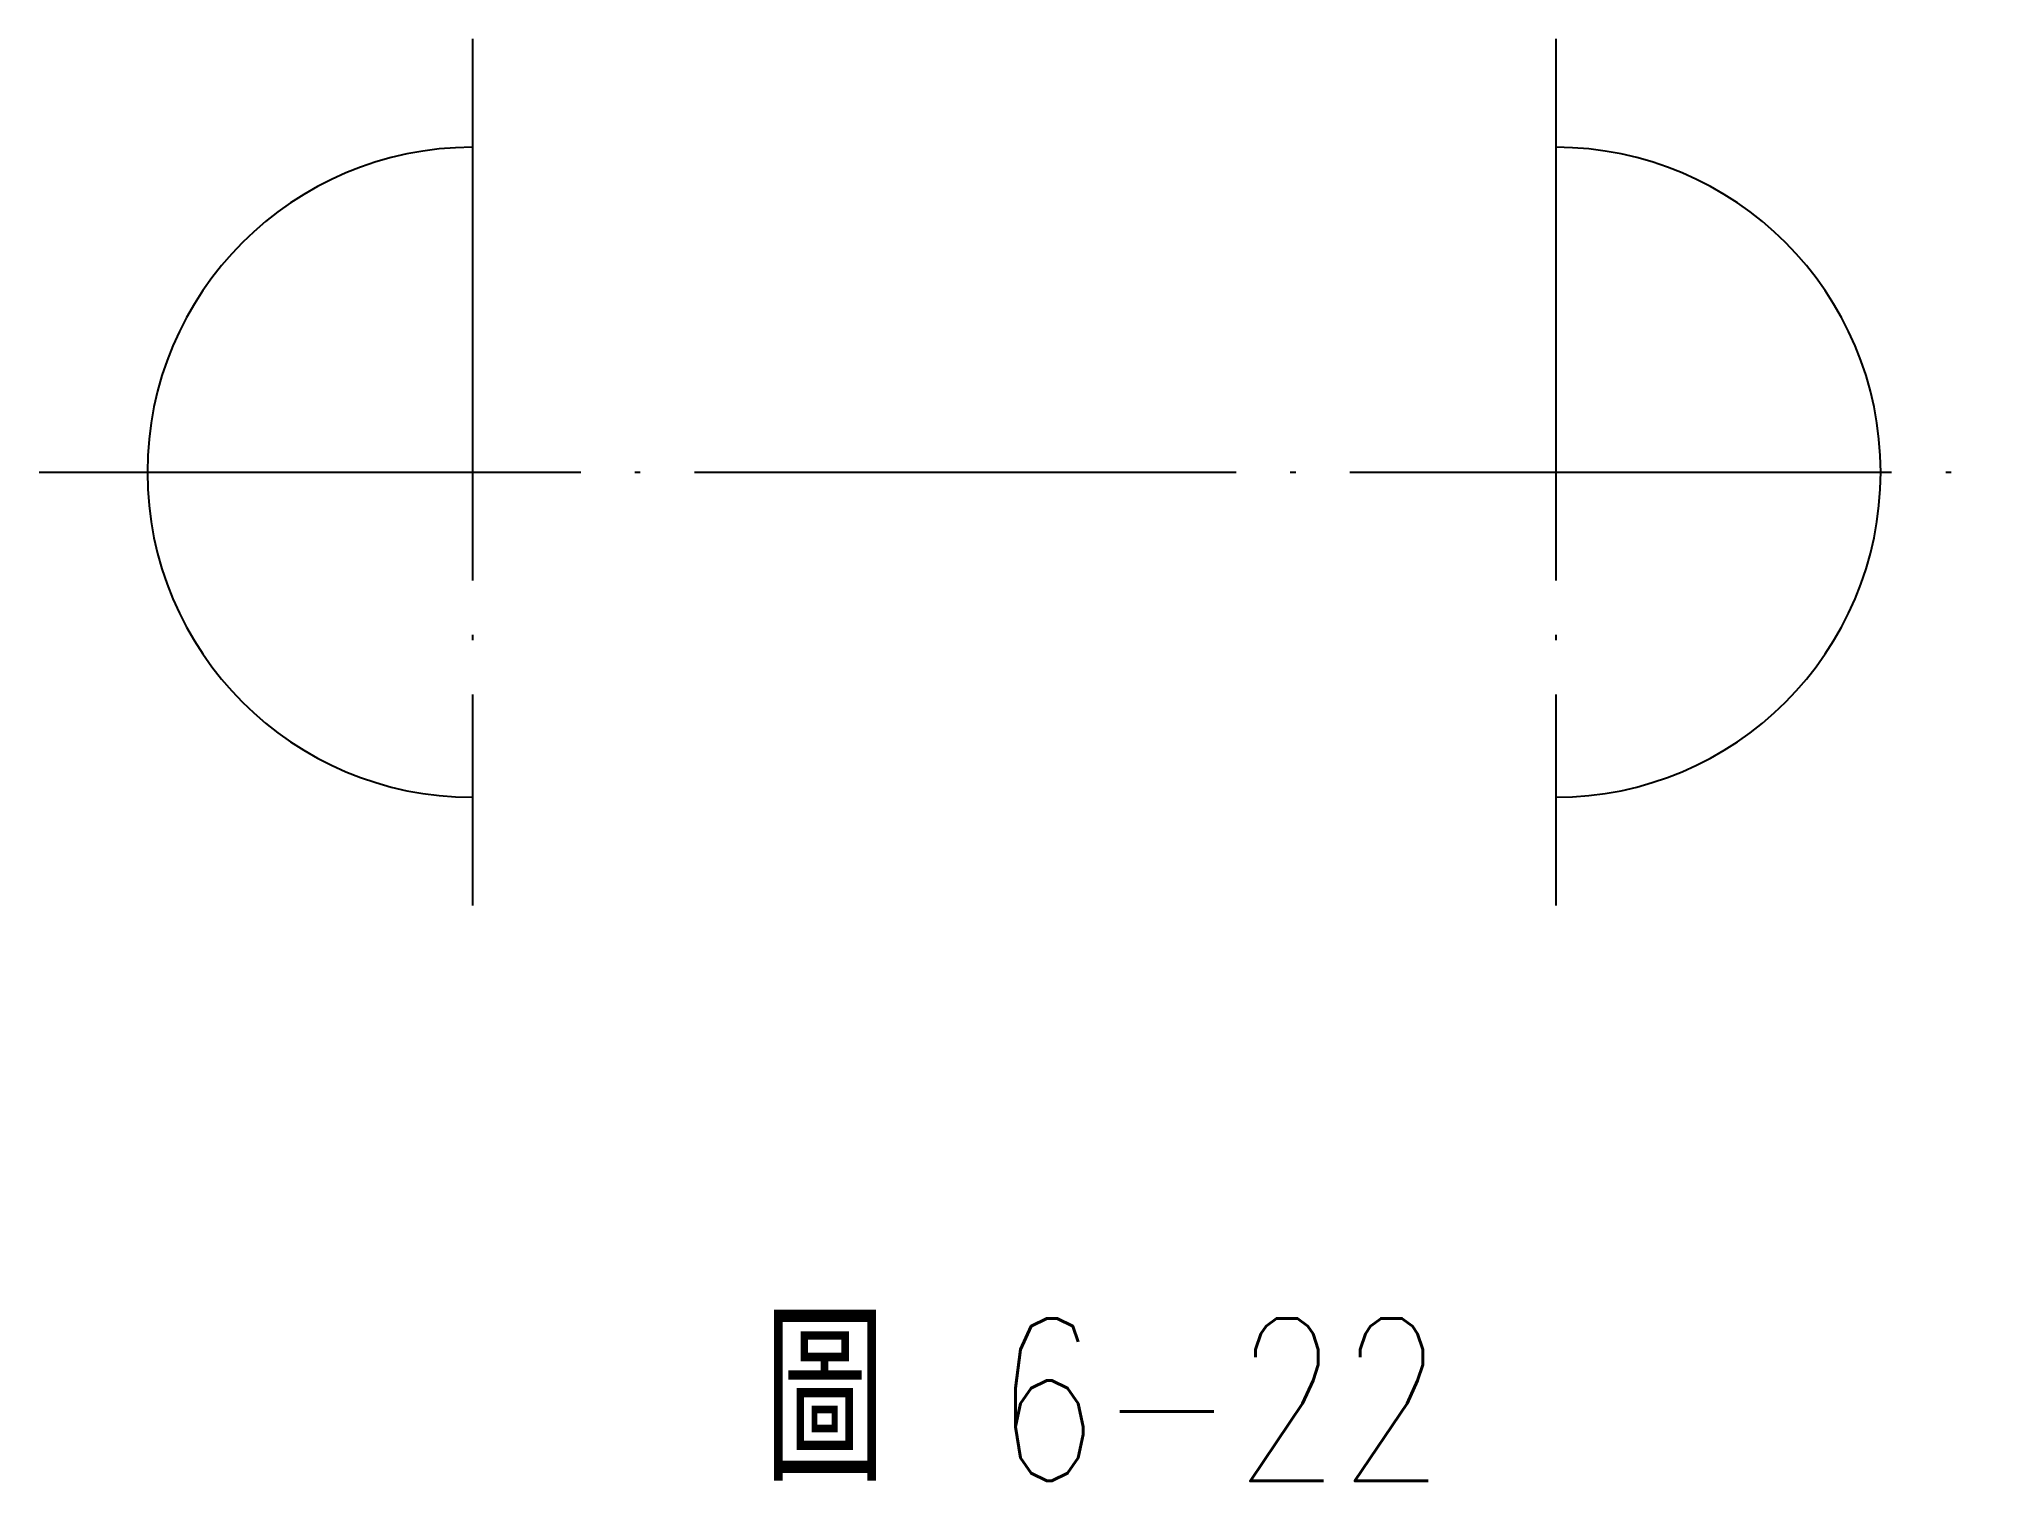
# Model space of a CAD drawing. Extents: x 124.9 to 160.9, y 73.2 to 99.8.
import ezdxf

# ---------------------------------------------------------------- set-up
doc = ezdxf.new("R2010")
doc.units = 0
doc.linetypes.add('CENT10', pattern=[12, 10, -1, 0, -1])
doc.layers.add('CENT10', color=1, linetype='CENT10')
doc.layers.add('輪廓線', color=7, linetype='CONTINUOUS')
doc.styles.add('CNS', font='txt.shx', dxfattribs={"width": 0.75, "height": 3, "bigfont": 'chineset.shx'})

msp = doc.modelspace()

# ---------------------------------------------------------------- linework, layer by layer
at = {"layer": 'CENT10'}
for p, q in [((132.863, 99.795), (132.863, 83.795)), ((152.863, 99.795), (152.863, 83.795)), ((124.863, 91.795), (160.863, 91.795))]:
    msp.add_line(p, q, dxfattribs=at)
at = {"layer": '輪廓線'}
for centre, start, end in [((132.863, 91.795), 90, 270), ((152.863, 91.795), 270, 90)]:
    msp.add_arc(centre, 6, start, end, dxfattribs=at)

# ---------------------------------------------------------------- texts
at = {"layer": '輪廓線', "style": 'CNS', "width": 0.75}
msp.add_text('圖 6-22', height=3, dxfattribs=at).set_placement((138.247, 73.172))

doc.saveas('drawing.dxf')
